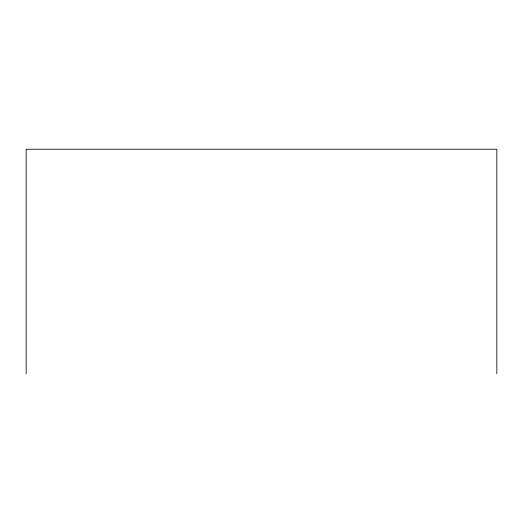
<?xml version="1.0" encoding="UTF-8"?>
<svg xmlns="http://www.w3.org/2000/svg" width="523" height="523" viewBox="0 0 523 523"><rect width="100%" height="100%" fill="white"/><g stroke="black" fill="none" stroke-linecap="round" stroke-linejoin="round"><path stroke-width="0.78" d="M496.85 373.762L496.85 149.238L26.15 149.238L26.15 373.762"/></g></svg>
